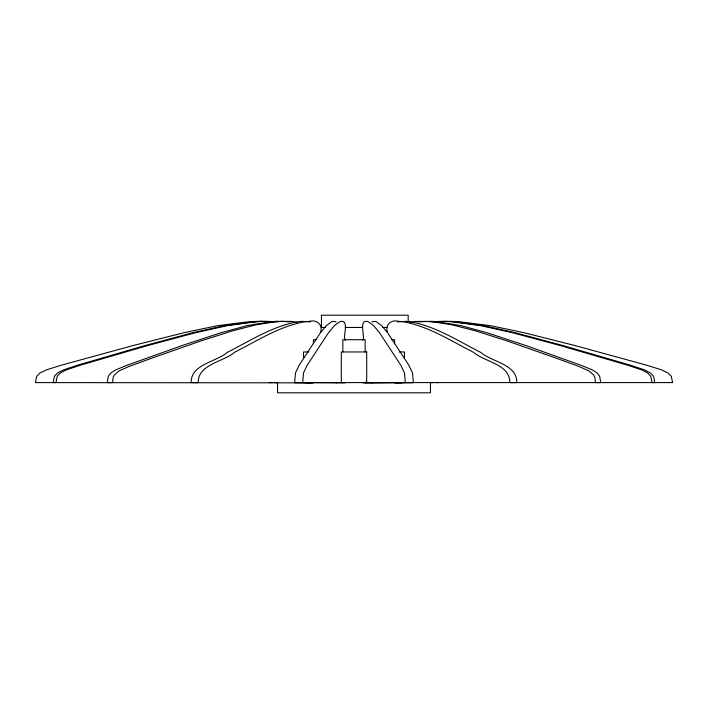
<?xml version="1.0" encoding="UTF-8"?>
<svg xmlns="http://www.w3.org/2000/svg" width="708" height="708" viewBox="0 0 708 708"><rect width="100%" height="100%" fill="white"/><g stroke="black" fill="none" stroke-linecap="round" stroke-linejoin="round"><path stroke-width="1.06" d="M345.159 382.869L294.652 382.594L295.475 372.886L299.165 365.186L320.432 332.725L326.326 325.636L331.671 321.751A198.851 34.533 90 0 1 333.194 321.379L336.132 321.875M294.652 382.594L302.697 382.594L303.52 372.886L307.21 365.186L328.485 332.725L334.371 325.636L339.716 321.751A198.851 34.533 -90 0 1 341.238 321.379C349.416 320.193 342.504 337.911 345.256 340.318M387.223 331.813C385.276 324.007 391.666 319.317 398.781 321.379A198.851 99.421 90 0 1 403.171 321.751C428.641 326.246 450.819 340.849 473.555 352.336C484.502 361.956 510.185 364.178 509.76 382.594L516.84 382.594C517.265 364.178 491.582 361.956 480.635 352.336C457.89 340.849 435.712 326.246 410.242 321.751A198.851 99.421 90 0 0 408.658 321.565M371.868 321.875L374.806 321.379A198.851 34.533 90 0 1 376.329 321.751L381.674 325.636L387.568 332.725L408.835 365.186L412.525 372.886L413.348 382.594L362.841 382.869M410.711 322.636L414.569 321.485L425.402 321.379A198.851 152.326 -90 0 1 432.128 321.751L451.527 324.715L475.829 330.955L507.255 340.982L557.488 358.62L578.949 366.47L588.826 370.842L593.791 375.107L594.915 377.674L595.437 382.594L600.685 382.594L599.703 376.329L597.074 372.886L592.127 369.815L580.79 365.186L525.805 345.522L486.945 332.725L460.97 325.636L437.376 321.751A198.851 152.326 -90 0 0 430.65 321.379L417.693 321.875M397.392 321.875L405.852 321.379A198.851 99.421 -90 0 1 410.242 321.751M428.756 321.644L443.412 321.379A198.851 186.859 90 0 1 451.66 321.751L480.599 325.636L512.468 332.725L560.134 345.522L627.58 365.186L641.483 369.815L647.563 372.886L650.776 376.329L651.988 382.594L654.785 382.594L653.572 376.329L650.351 372.886L644.28 369.815L630.368 365.186L562.922 345.522L515.256 332.725L483.396 325.636L454.456 321.751A198.851 186.859 90 0 0 446.208 321.379L431.553 321.644M435.039 321.644L450.642 321.379A198.851 198.851 0 0 1 459.412 321.751L490.21 325.636L524.124 332.725L574.843 345.522L646.616 365.186L661.422 369.815L667.883 372.886L671.308 376.329L672.6 382.594L394.834 382.594M297.289 322.636L292.209 321.397L277.35 321.379A198.851 152.326 90 0 0 270.624 321.751L247.03 325.636L221.055 332.725L182.195 345.522L127.21 365.186L115.873 369.815L110.926 372.886L108.297 376.329L107.315 382.594L112.563 382.594L113.085 377.674L114.209 375.107L119.174 370.842L129.051 366.47L150.512 358.62L200.745 340.982L232.171 330.955L256.473 324.715L275.872 321.751A198.851 152.326 -90 0 1 282.598 321.379L290.307 321.875M276.447 321.644L261.792 321.379A198.851 186.859 -90 0 0 253.544 321.751L224.604 325.636L192.744 332.725L145.078 345.522L77.632 365.186L63.72 369.815L57.649 372.886L54.428 376.329L53.215 382.594L56.012 382.594L57.224 376.329L60.437 372.886L66.517 369.815L80.42 365.186L147.866 345.522L195.532 332.725L227.401 325.636L256.34 321.751A198.851 186.859 90 0 1 264.588 321.379L279.244 321.644M365.39 382.851L413.348 382.594M371.479 382.869L372.364 382.594M325.317 327.45L321.459 327.45L321.459 315.193L408.189 315.193L408.189 321.326M345.283 327.45L362.408 327.45M382.488 327.45L387.462 327.45M316.299 339.707L313.449 339.707L313.449 343.787M391.701 339.707L394.551 339.707L394.551 343.787M308.847 351.956L303.546 351.956L303.546 358.522M399.206 351.956L404.454 351.956L404.454 358.522M303.546 382.594L307.909 382.594M400.091 382.594L404.454 382.594M306.953 382.851L313.166 382.594M394.834 382.851L401.047 382.851M313.166 382.851L35.4 382.594L36.692 376.329L40.117 372.886L46.578 369.815L61.384 365.186L133.157 345.522L183.876 332.725L217.79 325.636L248.588 321.751A198.851 198.851 0 0 1 257.358 321.379L272.961 321.644M302.697 382.594L342.61 382.594M336.521 382.869L335.636 382.594M310.608 321.875L302.148 321.379A198.851 99.421 -90 0 0 297.758 321.751C272.288 326.246 250.11 340.849 227.365 352.336C216.418 361.956 190.735 364.178 191.16 382.594L198.24 382.594C197.815 364.178 223.498 361.956 234.445 352.336C257.181 340.849 279.359 326.246 304.829 321.751A198.851 99.421 -90 0 1 309.219 321.379C316.334 319.317 322.724 324.007 320.777 331.813M405.303 382.594L404.48 372.886L400.79 365.186L379.515 332.725L373.629 325.636L368.284 321.751A198.851 34.533 90 0 0 366.762 321.379C358.584 320.193 365.496 337.911 362.744 340.318M438.792 382.594L435.995 382.594M433.031 382.594L430.234 382.594M430.446 382.594L430.446 392.807L277.554 392.807L277.554 382.594M365.39 381.957L365.39 382.594M365.151 351.956L365.151 339.707L342.849 339.707L342.849 351.956M277.766 382.594L274.969 382.594M272.005 382.594L269.208 382.594M253.544 321.751A198.851 186.859 90 0 1 261.792 321.379M270.624 321.751A198.851 152.326 -90 0 1 277.35 321.379M430.65 321.379A198.851 152.326 90 0 1 437.376 321.751M366.7 351.956L341.3 351.956L341.3 382.594L366.7 382.594L366.7 351.956"/></g></svg>
